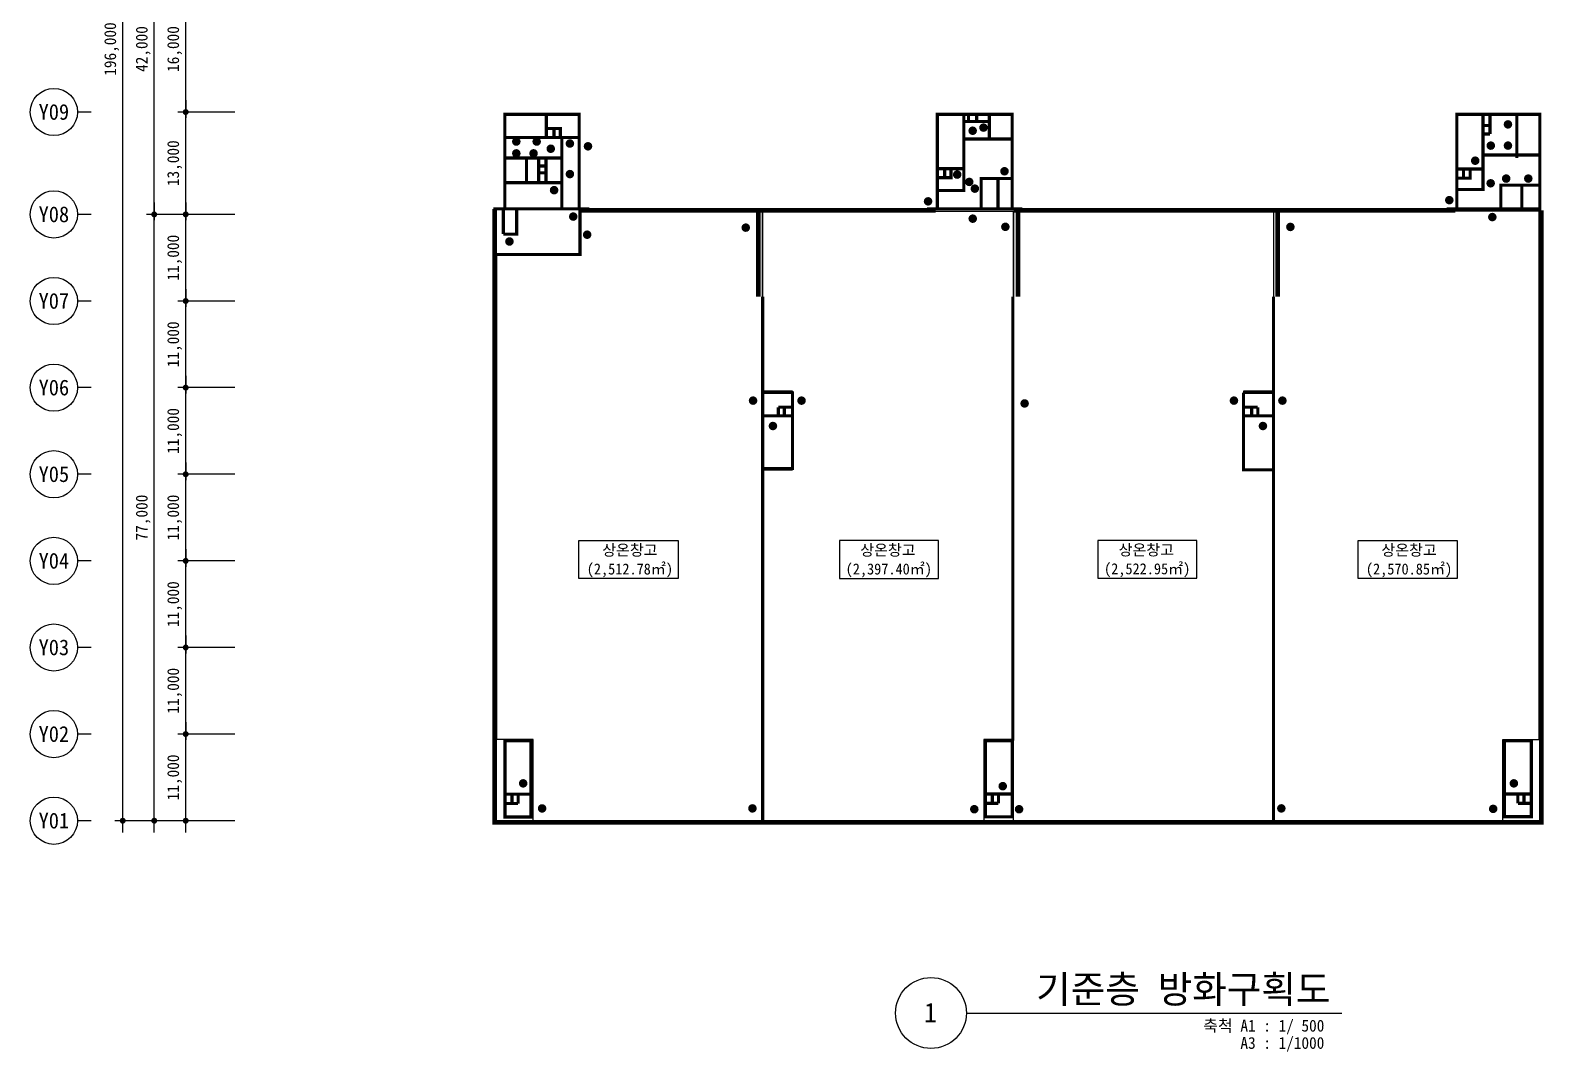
# Model space of a CAD drawing. Header units: millimetres. Extents: x 1075590 to 2680347, y 170599 to 729436.
# Drawn here: x 1495590 to 1687890, y 170599 to 300317 of the extents above; entities that cross this region are included whole.
import ezdxf
from ezdxf.enums import TextEntityAlignment as Align

# ---------------------------------------------------------------- set-up
doc = ezdxf.new("R2010")
doc.units = ezdxf.units.MM
doc.header["$LTSCALE"] = 5
doc.header["$MEASUREMENT"] = 0
doc.header["$PDSIZE"] = -10
for name, pattern in [('DASHDOTX2', [2, 1, -0.5, 0, -0.5]), ('HID', [2, 1.1, -0.9]), ('HIDDEN', [0.375, 0.25, -0.125]), ('PHANTOM2', [1.25, 0.625, -0.125, 0.125, -0.125, 0.125, -0.125])]:
    doc.linetypes.add(name, pattern=pattern)
doc.layers.get('0').update_dxf_attribs({"linetype": 'CONTINUOUS'})
doc.layers.get('Defpoints').update_dxf_attribs({"color": 153, "linetype": 'CONTINUOUS'})
doc.layers.add('0_방화구획 면적', color=7, linetype='CONTINUOUS', plot=False)
for name, color, linetype, lineweight in [('A-AXIS-BUBL', 7, 'CONTINUOUS', 25), ('A-DIMS', 7, 'CONTINUOUS', 25), ('A-DWXM-SHUT', 4, 'HID', 25), ('A-MKXS-MAK2', 3, 'DASHDOTX2', 25), ('A-XXXX-FIRE', 4, 'HIDDEN', 25), ('A-XXXX-SYMB', 7, 'CONTINUOUS', 25), ('A-XXXX-TXT1', 3, 'CONTINUOUS', 25), ('A-XXXX-TXT2', 3, 'CONTINUOUS', 25)]:
    doc.layers.add(name, color=color, linetype=linetype, lineweight=lineweight)
doc.styles.add('HY울릉도L', font='')
doc.styles.add('돋움체', font='')
doc.styles.add('맑은고딕', font='')
doc.styles.get('HY울릉도L').set_extended_font_data('HYwulM')
doc.styles.get('돋움체').set_extended_font_data('DotumChe')
doc.styles.get('맑은고딕').set_extended_font_data('DotumChe')
doc.dimstyles.new('CDIM', dxfattribs={"dimtxt": 3, "dimasz": 1.5, "dimexe": 2, "dimexo": 1, "dimgap": 1, "dimtad": 1, "dimdec": 0, "dimrnd": 0.5, "dimzin": 0, "dimdsep": 32, "dimlunit": 6, "dimtxsty": 'HY울릉도L', "dimblk1": '_CIDOT', "dimblk2": '_CIDOT', "dimsah": 1, "dimcen": 5.5, "dimclrd": 2, "dimclre": 2, "dimclrt": 7, "dimadec": 0, "dimazin": 0, "dimtfac": 1, "dimtdec": 0, "dimtix": 1, "dimtmove": 2, "dimatfit": 1, "dimldrblk": '_CIDOT', "dimfxl": 1, "dimtolj": 1, "dimtzin": 0, "dimlwd": -1, "dimarcsym": 0})

# ---------------------------------------------------------------- blocks, each defined once
blk = doc.blocks.new('_CIDOT')
at = {"color": 0, "linetype": 'ByBlock'}
blk.add_line((2, 0), (-1, 0), dxfattribs=at)
at = {"color": 0, "linetype": 'ByBlock', "const_width": 0.5}
blk.add_lwpolyline([(-0.25, 0, 1), (0.25, 0, 1)], format="xyb", close=True, dxfattribs=at)
blk = doc.blocks.new('*D4')
at = {"layer": 'A-DIMS', "lineweight": -2, "transparency": 16777216}
for p, q in [((93193, 67121), (85943, 67121)), ((93193, 56121), (85943, 56121))]:
    blk.add_line(p, q, dxfattribs=at)
at = {"layer": 'A-DIMS', "transparency": 16777216}
blk.add_line((86943, 56871), (86943, 66371), dxfattribs=at)
at = {"layer": 'Defpoints', "color": 0, "transparency": 16777216}
for p in [(86943, 67121), (93693, 67121), (93693, 56121)]:
    blk.add_point(p, dxfattribs=at)
at = {"layer": 'A-DIMS', "transparency": 16777216, "xscale": 750, "yscale": 750, "zscale": 750}
for p, rotation in [((86943, 67121), 90), ((86943, 56121), 270)]:
    blk.add_blockref('_CIDOT', p, dxfattribs=dict(at, rotation=rotation))
at = {"layer": 'A-DIMS', "color": 3, "transparency": 16777216, "insert": (85538, 61621), "char_height": 1500, "attachment_point": 5, "rotation": 90, "style": '맑은고딕'}
blk.add_mtext('\\A1;11,000', dxfattribs=at)
blk = doc.blocks.new('*D5')
at = {"layer": 'A-DIMS', "lineweight": -2, "transparency": 16777216}
for p, q in [((93193, 78121), (85943, 78121)), ((93193, 67121), (85943, 67121))]:
    blk.add_line(p, q, dxfattribs=at)
at = {"layer": 'A-DIMS', "transparency": 16777216}
blk.add_line((86943, 67871), (86943, 77371), dxfattribs=at)
at = {"layer": 'Defpoints', "color": 0, "transparency": 16777216}
for p in [(86943, 78121), (93693, 78121), (93693, 67121)]:
    blk.add_point(p, dxfattribs=at)
at = {"layer": 'A-DIMS', "transparency": 16777216, "xscale": 750, "yscale": 750, "zscale": 750}
for p, rotation in [((86943, 78121), 90), ((86943, 67121), 270)]:
    blk.add_blockref('_CIDOT', p, dxfattribs=dict(at, rotation=rotation))
at = {"layer": 'A-DIMS', "color": 3, "transparency": 16777216, "insert": (85538, 72621), "char_height": 1500, "attachment_point": 5, "rotation": 90, "style": '맑은고딕'}
blk.add_mtext('\\A1;11,000', dxfattribs=at)
blk = doc.blocks.new('*D6')
at = {"layer": 'A-DIMS', "lineweight": -2, "transparency": 16777216}
for p, q in [((93193, 89121), (85943, 89121)), ((93193, 78121), (85943, 78121))]:
    blk.add_line(p, q, dxfattribs=at)
at = {"layer": 'A-DIMS', "transparency": 16777216}
blk.add_line((86943, 78871), (86943, 88371), dxfattribs=at)
at = {"layer": 'Defpoints', "color": 0, "transparency": 16777216}
for p in [(86943, 89121), (93693, 89121), (93693, 78121)]:
    blk.add_point(p, dxfattribs=at)
at = {"layer": 'A-DIMS', "transparency": 16777216, "xscale": 750, "yscale": 750, "zscale": 750}
for p, rotation in [((86943, 89121), 90), ((86943, 78121), 270)]:
    blk.add_blockref('_CIDOT', p, dxfattribs=dict(at, rotation=rotation))
at = {"layer": 'A-DIMS', "color": 3, "transparency": 16777216, "insert": (85538, 83621), "char_height": 1500, "attachment_point": 5, "rotation": 90, "style": '맑은고딕'}
blk.add_mtext('\\A1;11,000', dxfattribs=at)
blk = doc.blocks.new('*D7')
at = {"layer": 'A-DIMS', "lineweight": -2, "transparency": 16777216}
for p, q in [((93193, 100121), (85943, 100121)), ((93193, 89121), (85943, 89121))]:
    blk.add_line(p, q, dxfattribs=at)
at = {"layer": 'A-DIMS', "transparency": 16777216}
blk.add_line((86943, 89871), (86943, 99371), dxfattribs=at)
at = {"layer": 'Defpoints', "color": 0, "transparency": 16777216}
for p in [(86943, 100121), (93693, 100121), (93693, 89121)]:
    blk.add_point(p, dxfattribs=at)
at = {"layer": 'A-DIMS', "transparency": 16777216, "xscale": 750, "yscale": 750, "zscale": 750}
for p, rotation in [((86943, 100121), 90), ((86943, 89121), 270)]:
    blk.add_blockref('_CIDOT', p, dxfattribs=dict(at, rotation=rotation))
at = {"layer": 'A-DIMS', "color": 3, "transparency": 16777216, "insert": (85538, 94621), "char_height": 1500, "attachment_point": 5, "rotation": 90, "style": '맑은고딕'}
blk.add_mtext('\\A1;11,000', dxfattribs=at)
blk = doc.blocks.new('*D8')
at = {"layer": 'A-DIMS', "lineweight": -2, "transparency": 16777216}
for p, q in [((93193, 111121), (85943, 111121)), ((93193, 100121), (85943, 100121))]:
    blk.add_line(p, q, dxfattribs=at)
at = {"layer": 'A-DIMS', "transparency": 16777216}
blk.add_line((86943, 100871), (86943, 110371), dxfattribs=at)
at = {"layer": 'Defpoints', "color": 0, "transparency": 16777216}
for p in [(86943, 111121), (93693, 111121), (93693, 100121)]:
    blk.add_point(p, dxfattribs=at)
at = {"layer": 'A-DIMS', "transparency": 16777216, "xscale": 750, "yscale": 750, "zscale": 750}
for p, rotation in [((86943, 111121), 90), ((86943, 100121), 270)]:
    blk.add_blockref('_CIDOT', p, dxfattribs=dict(at, rotation=rotation))
at = {"layer": 'A-DIMS', "color": 3, "transparency": 16777216, "insert": (85538, 105621), "char_height": 1500, "attachment_point": 5, "rotation": 90, "style": '맑은고딕'}
blk.add_mtext('\\A1;11,000', dxfattribs=at)
blk = doc.blocks.new('*D9')
at = {"layer": 'A-DIMS', "lineweight": -2, "transparency": 16777216}
for p, q in [((93193, 122121), (85943, 122121)), ((93193, 111121), (85943, 111121))]:
    blk.add_line(p, q, dxfattribs=at)
at = {"layer": 'A-DIMS', "transparency": 16777216}
blk.add_line((86943, 111871), (86943, 121371), dxfattribs=at)
at = {"layer": 'Defpoints', "color": 0, "transparency": 16777216}
for p in [(86943, 122121), (93693, 122121), (93693, 111121)]:
    blk.add_point(p, dxfattribs=at)
at = {"layer": 'A-DIMS', "transparency": 16777216, "xscale": 750, "yscale": 750, "zscale": 750}
for p, rotation in [((86943, 122121), 90), ((86943, 111121), 270)]:
    blk.add_blockref('_CIDOT', p, dxfattribs=dict(at, rotation=rotation))
at = {"layer": 'A-DIMS', "color": 3, "transparency": 16777216, "insert": (85538, 116621), "char_height": 1500, "attachment_point": 5, "rotation": 90, "style": '맑은고딕'}
blk.add_mtext('\\A1;11,000', dxfattribs=at)
blk = doc.blocks.new('*D10')
at = {"layer": 'A-DIMS', "lineweight": -2, "transparency": 16777216}
for p, q in [((93193, 135121), (85943, 135121)), ((93193, 122121), (85943, 122121))]:
    blk.add_line(p, q, dxfattribs=at)
at = {"layer": 'A-DIMS', "transparency": 16777216}
blk.add_line((86943, 122871), (86943, 134371), dxfattribs=at)
at = {"layer": 'Defpoints', "color": 0, "transparency": 16777216}
for p in [(86943, 135121), (93693, 135121), (93693, 122121)]:
    blk.add_point(p, dxfattribs=at)
at = {"layer": 'A-DIMS', "transparency": 16777216, "xscale": 750, "yscale": 750, "zscale": 750}
for p, rotation in [((86943, 135121), 90), ((86943, 122121), 270)]:
    blk.add_blockref('_CIDOT', p, dxfattribs=dict(at, rotation=rotation))
at = {"layer": 'A-DIMS', "color": 3, "transparency": 16777216, "insert": (85538, 128621), "char_height": 1500, "attachment_point": 5, "rotation": 90, "style": '맑은고딕'}
blk.add_mtext('\\A1;13,000', dxfattribs=at)
blk = doc.blocks.new('*D11')
at = {"layer": 'A-DIMS', "lineweight": -2, "transparency": 16777216}
for p, q in [((93193, 151121), (85943, 151121)), ((93193, 135121), (85943, 135121))]:
    blk.add_line(p, q, dxfattribs=at)
at = {"layer": 'A-DIMS', "transparency": 16777216}
blk.add_line((86943, 135871), (86943, 150371), dxfattribs=at)
at = {"layer": 'Defpoints', "color": 0, "transparency": 16777216}
for p in [(86943, 151121), (93693, 151121), (93693, 135121)]:
    blk.add_point(p, dxfattribs=at)
at = {"layer": 'A-DIMS', "transparency": 16777216, "xscale": 750, "yscale": 750, "zscale": 750}
for p, rotation in [((86943, 151121), 90), ((86943, 135121), 270)]:
    blk.add_blockref('_CIDOT', p, dxfattribs=dict(at, rotation=rotation))
at = {"layer": 'A-DIMS', "color": 3, "transparency": 16777216, "insert": (85538, 143121), "char_height": 1500, "attachment_point": 5, "rotation": 90, "style": '맑은고딕'}
blk.add_mtext('\\A1;16,000', dxfattribs=at)
blk = doc.blocks.new('*D20')
at = {"layer": 'A-DIMS', "lineweight": -2, "transparency": 16777216}
for p, q in [((93193, 122121), (81943, 122121)), ((93193, 45121), (81943, 45121))]:
    blk.add_line(p, q, dxfattribs=at)
at = {"layer": 'A-DIMS', "transparency": 16777216}
blk.add_line((82943, 45871), (82943, 121371), dxfattribs=at)
at = {"layer": 'Defpoints', "color": 0, "transparency": 16777216}
for p in [(82943, 122121), (93693, 122121), (93693, 45121)]:
    blk.add_point(p, dxfattribs=at)
at = {"layer": 'A-DIMS', "transparency": 16777216, "xscale": 750, "yscale": 750, "zscale": 750}
for p, rotation in [((82943, 122121), 90), ((82943, 45121), 270)]:
    blk.add_blockref('_CIDOT', p, dxfattribs=dict(at, rotation=rotation))
at = {"layer": 'A-DIMS', "color": 3, "transparency": 16777216, "insert": (81542, 83621), "char_height": 1500, "attachment_point": 5, "rotation": 90, "style": '맑은고딕'}
blk.add_mtext('\\A1;77,000', dxfattribs=at)
blk = doc.blocks.new('*D21')
at = {"layer": 'A-DIMS', "lineweight": -2, "transparency": 16777216}
for p, q in [((93193, 241121), (77943, 241121)), ((93193, 45121), (77943, 45121))]:
    blk.add_line(p, q, dxfattribs=at)
at = {"layer": 'A-DIMS', "transparency": 16777216}
blk.add_line((78943, 45871), (78943, 240371), dxfattribs=at)
at = {"layer": 'Defpoints', "color": 0, "transparency": 16777216}
for p in [(78943, 241121), (93693, 241121), (93693, 45121)]:
    blk.add_point(p, dxfattribs=at)
at = {"layer": 'A-DIMS', "transparency": 16777216, "xscale": 750, "yscale": 750, "zscale": 750}
for p, rotation in [((78943, 241121), 90), ((78943, 45121), 270)]:
    blk.add_blockref('_CIDOT', p, dxfattribs=dict(at, rotation=rotation))
at = {"layer": 'A-DIMS', "color": 3, "transparency": 16777216, "insert": (77538, 143121), "char_height": 1500, "attachment_point": 5, "rotation": 90, "style": '맑은고딕'}
blk.add_mtext('\\A1;196,000', dxfattribs=at)
blk = doc.blocks.new('*D22')
at = {"layer": 'A-DIMS', "lineweight": -2, "transparency": 16777216}
for p, q in [((93193, 56121), (85943, 56121)), ((93193, 45121), (85943, 45121))]:
    blk.add_line(p, q, dxfattribs=at)
at = {"layer": 'A-DIMS', "transparency": 16777216}
blk.add_line((86943, 45871), (86943, 55371), dxfattribs=at)
at = {"layer": 'Defpoints', "color": 0, "transparency": 16777216}
for p in [(86943, 56121), (93693, 56121), (93693, 45121)]:
    blk.add_point(p, dxfattribs=at)
at = {"layer": 'A-DIMS', "transparency": 16777216, "xscale": 750, "yscale": 750, "zscale": 750}
for p, rotation in [((86943, 56121), 90), ((86943, 45121), 270)]:
    blk.add_blockref('_CIDOT', p, dxfattribs=dict(at, rotation=rotation))
at = {"layer": 'A-DIMS', "color": 3, "transparency": 16777216, "insert": (85538, 50621), "char_height": 1500, "attachment_point": 5, "rotation": 90, "style": '맑은고딕'}
blk.add_mtext('\\A1;11,000', dxfattribs=at)
blk = doc.blocks.new('*D23')
at = {"layer": 'A-DIMS', "lineweight": -2, "transparency": 16777216}
for p, q in [((93193, 164121), (81943, 164121)), ((93193, 122121), (81943, 122121))]:
    blk.add_line(p, q, dxfattribs=at)
at = {"layer": 'A-DIMS', "transparency": 16777216}
blk.add_line((82943, 122871), (82943, 163371), dxfattribs=at)
at = {"layer": 'Defpoints', "color": 0, "transparency": 16777216}
for p in [(82943, 164121), (93693, 164121), (93693, 122121)]:
    blk.add_point(p, dxfattribs=at)
at = {"layer": 'A-DIMS', "transparency": 16777216, "xscale": 750, "yscale": 750, "zscale": 750}
for p, rotation in [((82943, 164121), 90), ((82943, 122121), 270)]:
    blk.add_blockref('_CIDOT', p, dxfattribs=dict(at, rotation=rotation))
at = {"layer": 'A-DIMS', "color": 3, "transparency": 16777216, "insert": (81542, 143121), "char_height": 1500, "attachment_point": 5, "rotation": 90, "style": '맑은고딕'}
blk.add_mtext('\\A1;42,000', dxfattribs=at)
blk = doc.blocks.new('DIM(210222)')
for p, q in [((74943, 135120.6), (73193, 135120.6)), ((74943, 122120.6), (73193, 122120.6)), ((74943, 111120.6), (73193, 111120.6)), ((74943, 100120.6), (73193, 100120.6)), ((74943, 89120.6), (73193, 89120.6)), ((74943, 78120.6), (73193, 78120.6)), ((74943, 67120.6), (73193, 67120.6)), ((74943, 56120.6), (73193, 56120.6)), ((74943, 45120.6), (73193, 45120.6))]:
    blk.add_line(p, q)
at = {"layer": 'A-AXIS-BUBL', "ltscale": 0.2}
for centre in [(70193, 135120.6), (70193, 122120.6), (70193, 111120.6), (70193, 100120.6), (70193, 89120.6), (70193, 78120.6), (70193, 67120.6), (70193, 56120.6), (70193, 45120.6)]:
    blk.add_circle(centre, 3000, dxfattribs=at)
at = {"layer": 'A-XXXX-TXT2', "ltscale": 0.2, "style": '맑은고딕'}
for s, p in [('Y09', (70193, 135120.6)), ('Y08', (70193, 122120.6)), ('Y07', (70193, 111120.6)), ('Y06', (70193, 100120.6)), ('Y05', (70193, 89120.6)), ('Y04', (70193, 78120.6)), ('Y03', (70193, 67120.6)), ('Y02', (70193, 56120.6)), ('Y01', (70193, 45120.6))]:
    blk.add_text(s, height=2000, dxfattribs=at).set_placement(p, align=Align.MIDDLE)
at = {"layer": 'A-DIMS'}
for p1, p2, distance, picture, middle in [((93693, 45120.6), (93693, 241120.6), 14750, '*D21', (77538.1, 143120.6)), ((93693, 122120.6), (93693, 164120.6), 10750, '*D23', (81542.2, 143120.6)), ((93693, 135120.6), (93693, 151120.6), 6750, '*D11', (85538.1, 143120.6)), ((93693, 122120.6), (93693, 135120.6), 6750, '*D10', (85538.1, 128620.6)), ((93693, 45120.6), (93693, 122120.6), 10750, '*D20', (81542.2, 83620.6)), ((93693, 111120.6), (93693, 122120.6), 6750, '*D9', (85538.1, 116620.6)), ((93693, 100120.6), (93693, 111120.6), 6750, '*D8', (85538.1, 105620.6)), ((93693, 89120.6), (93693, 100120.6), 6750, '*D7', (85538.1, 94620.6)), ((93693, 78120.6), (93693, 89120.6), 6750, '*D6', (85538.1, 83620.6)), ((93693, 67120.6), (93693, 78120.6), 6750, '*D5', (85538.1, 72620.6)), ((93693, 56120.6), (93693, 67120.6), 6750, '*D4', (85538.1, 61620.6)), ((93693, 45120.6), (93693, 56120.6), 6750, '*D22', (85538.1, 50620.6))]:
    dim = blk.add_aligned_dim(p1=p1, p2=p2, distance=distance, dimstyle='CDIM', override={"dimscale": 500, "dimtxsty": '맑은고딕', "dimclrd": 256, "dimclre": 256, "dimclrt": 3}, dxfattribs=at)
    dim.commit()
    dim.dimension.update_dxf_attribs({"geometry": picture, "text_midpoint": middle})

msp = doc.modelspace()

# ---------------------------------------------------------------- hatches: boundary and pattern name
at = {"layer": 'A-MKXS-MAK2'}
for points in [[(1616162, 287958, -1), (1617253, 287958, -1)], [(1682799, 288367, 1), (1683889, 288367, 1)], [(1557891, 286186, -1), (1556801, 286186, -1)], [(1559390, 286186, 1), (1560480, 286186, 1)], [(1614788, 287559, -1), (1615879, 287559, -1)], [(1557891, 284686, 1), (1556801, 284686, 1)], [(1558992, 284686, -1), (1560082, 284686, -1)], [(1561182, 285273, -1), (1562272, 285273, -1)], [(1563609, 285936, -1), (1564699, 285936, -1)], [(1565909, 285582, -1), (1566999, 285582, -1)], [(1680619, 285671, 1), (1681709, 285671, 1)], [(1682799, 285671, 1), (1683889, 285671, 1)], [(1618830, 282416, -1), (1619920, 282416, -1)], [(1678639, 283755, -1), (1679729, 283755, -1)], [(1563609, 282054, -1), (1564699, 282054, -1)], [(1612820, 281993, -1), (1613910, 281993, -1)], [(1614353, 281061, -1), (1615443, 281061, -1)], [(1680603, 280886, -1), (1681693, 280886, -1)], [(1682573, 281485, -1), (1683664, 281485, -1)], [(1685382, 281485, -1), (1686473, 281485, -1)], [(1561604, 280012, -1), (1562694, 280012, -1)], [(1609119, 278593, -1), (1610209, 278593, -1)], [(1615062, 280208, -1), (1616152, 280208, -1)], [(1675347, 278744, -1), (1676437, 278744, -1)], [(1564036, 276661, -1), (1565126, 276661, -1)], [(1614794, 276393, -1), (1615884, 276393, -1)], [(1680815, 276598, -1), (1681905, 276598, -1)], [(1585954, 275256, -1), (1587044, 275256, -1)], [(1618939, 275358, -1), (1620029, 275358, -1)], [(1655156, 275345, -1), (1656246, 275345, -1)], [(1555929, 273494, -1), (1557019, 273494, -1)], [(1565803, 274359, -1), (1566893, 274359, -1)], [(1587973, 253286, -1), (1586883, 253286, -1)], [(1594132, 253286, -1), (1593042, 253286, -1)], [(1622477, 252928, -1), (1621387, 252928, -1)], [(1649073, 253286, -1), (1647983, 253286, -1)], [(1655232, 253286, -1), (1654142, 253286, -1)], [(1590496, 250060, -1), (1589406, 250060, -1)], [(1652756, 250060, -1), (1651666, 250060, -1)], [(1557674, 204677, 1), (1558764, 204677, 1)], [(1618610, 204322, 1), (1619700, 204322, 1)], [(1683551, 204677, 1), (1684641, 204677, 1)], [(1561171, 201492, -1), (1560081, 201492, -1)], [(1587896, 201498, -1), (1586806, 201498, -1)], [(1614991, 201397, 1), (1616081, 201397, 1)], [(1621776, 201397, -1), (1620685, 201397, -1)], [(1655095, 201498, -1), (1654005, 201498, -1)], [(1680923, 201440, 1), (1682013, 201440, 1)]]:
    msp.add_hatch(color=240, dxfattribs=at).paths.add_polyline_path(points)

# ---------------------------------------------------------------- linework, layer by layer
at = {"layer": '0_방화구획 면적'}
for points in [[(1554890, 271836), (1565440, 271836), (1565440, 277340), (1588640, 277340), (1588640, 199736), (1559490, 199736), (1559490, 210236), (1554890, 210236)], [(1653540, 199736), (1682690, 199736), (1682690, 210236), (1687290, 210236), (1687290, 277340), (1653540, 277340)], [(1577894, 230704), (1565294, 230704), (1565294, 235504), (1577894, 235504)], [(1598399, 230704), (1610999, 230704), (1610999, 235504), (1598399, 235504)], [(1631230, 230730), (1643830, 230730), (1643830, 235530), (1631230, 235530)], [(1676894, 230704), (1664294, 230704), (1664294, 235504), (1676894, 235504)]]:
    msp.add_lwpolyline(points, close=True, dxfattribs=at)
for points in [[(1588640, 277331), (1620540, 277331), (1620540, 210236), (1616740, 210236), (1616740, 199736), (1588640, 199736), (1588640, 244486), (1592440, 244486), (1592440, 254486), (1588640, 254486), (1588640, 277331)], [(1653540, 254486), (1649740, 254486), (1649740, 244486), (1653540, 244486), (1653540, 199736), (1620540, 199736), (1620540, 277340), (1653540, 277340), (1653540, 254486)]]:
    msp.add_lwpolyline(points, dxfattribs=at)
at = {"layer": 'A-DWXM-SHUT', "linetype": 'HIDDEN', "ltscale": 500, "const_width": 600}
msp.add_lwpolyline([(1554590, 277636), (1554590, 199736), (1687590, 199736), (1687590, 277436)], dxfattribs=at)
at = {"layer": 'A-DWXM-SHUT', "color": 6, "linetype": 'HID', "ltscale": 400, "const_width": 600}
for points in [[(1610640, 277436), (1565540, 277436)], [(1588095, 277436), (1588095, 266486)], [(1620532, 277466), (1676640, 277466)], [(1621095, 277466), (1621095, 266486)], [(1654095, 277466), (1654095, 266486)]]:
    msp.add_lwpolyline(points, dxfattribs=at)
at = {"layer": 'A-XXXX-FIRE', "color": 170, "linetype": 'PHANTOM2', "ltscale": 300, "const_width": 400}
for points in [[(1555894, 289636), (1565344, 289636), (1565344, 277636), (1555894, 277636)], [(1687394, 277636), (1676844, 277636), (1676844, 289636), (1687394, 289636)], [(1555908, 210083), (1559218, 210083), (1559218, 200414), (1555908, 200414)], [(1616944, 210107), (1620344, 210107), (1620344, 200436), (1616944, 200436)], [(1682876, 210083), (1686314, 210083), (1686314, 200458), (1682876, 200458)]]:
    msp.add_lwpolyline(points, close=True, dxfattribs=at)
for points in [[(1561158, 289636), (1561158, 286717)], [(1620344, 277636), (1620344, 289636), (1610844, 289636), (1610844, 277636)], [(1610844, 279961), (1614204, 279961), (1614204, 289636)], [(1614294, 288725), (1617455, 288725)], [(1614810, 288725), (1614810, 289636)], [(1615831, 288725), (1615831, 289636)], [(1617455, 286636), (1617455, 289636)], [(1676844, 280087), (1680169, 280087), (1680169, 289636)], [(1681069, 287142), (1681069, 289636)], [(1684469, 289636), (1684469, 284111)], [(1563119, 277636), (1563119, 286692), (1555894, 286692)], [(1562944, 286517), (1562944, 287836), (1561158, 287836)], [(1562144, 286692), (1562144, 287836)], [(1563119, 286692), (1565344, 286692)], [(1614294, 286511), (1620344, 286511)], [(1680169, 288229), (1681069, 288229)], [(1680169, 287142), (1681069, 287142)], [(1687394, 284478), (1680169, 284478)], [(1563119, 284089), (1555894, 284089)], [(1558648, 281036), (1558648, 284089)], [(1560191, 281036), (1560191, 284089)], [(1560386, 283086), (1561056, 283086)], [(1561127, 281036), (1561127, 284089)], [(1610844, 282740), (1614204, 282740)], [(1610844, 281594), (1612576, 281594), (1612576, 282597)], [(1611764, 281594), (1611764, 282597)], [(1676844, 281548), (1678532, 281548), (1678532, 282707)], [(1676844, 282707), (1680169, 282707)], [(1677685, 281548), (1677685, 282707)], [(1555894, 280961), (1563119, 280961)], [(1560386, 282206), (1561056, 282206)], [(1616419, 277636), (1616419, 281496), (1620344, 281496)], [(1618543, 281496), (1618543, 277636)], [(1687394, 280641), (1682435, 280641), (1682435, 277636)], [(1685097, 277636), (1685097, 280641)], [(1555894, 277636), (1554440, 277636)], [(1554590, 271836), (1565440, 271836), (1565440, 277436)], [(1555694, 274436), (1555690, 277436)], [(1557394, 277636), (1557394, 274436), (1555694, 274436)], [(1565344, 277636), (1566640, 277636)], [(1609543, 277636), (1621640, 277636)], [(1676844, 277636), (1675540, 277636)], [(1588644, 266486), (1588644, 199736)], [(1620444, 266486), (1620444, 210107)], [(1653544, 266486), (1653544, 199736)], [(1592444, 254486), (1592444, 244666), (1588644, 244666)], [(1588844, 254310), (1592444, 254310)], [(1649744, 254306), (1653544, 254306)], [(1649744, 254306), (1649744, 244486), (1653544, 244486)], [(1592444, 252447), (1590633, 252447)], [(1590633, 251361), (1590633, 252447)], [(1591410, 251361), (1591410, 252447)], [(1649744, 252447), (1651555, 252447)], [(1650777, 251361), (1650777, 252447)], [(1651555, 251361), (1651555, 252447)], [(1592444, 251361), (1588644, 251361)], [(1649744, 251361), (1653544, 251361)], [(1555869, 203301), (1559308, 203301)], [(1555869, 202114), (1557575, 202114)], [(1556798, 203201), (1556798, 202114)], [(1557575, 203201), (1557575, 202114)], [(1616905, 203322), (1620344, 203322)], [(1616905, 202136), (1618612, 202136)], [(1617834, 203222), (1617834, 202136)], [(1618612, 203222), (1618612, 202136)], [(1686314, 203322), (1682876, 203322)], [(1684608, 203222), (1684608, 202136)], [(1686314, 202136), (1684608, 202136)], [(1685385, 203222), (1685385, 202136)]]:
    msp.add_lwpolyline(points, dxfattribs=at)
at = {"layer": 'A-XXXX-SYMB'}
msp.add_line((1614533, 175515), (1662222, 175515), dxfattribs=at)
msp.add_circle((1610033, 175515), 4500, dxfattribs=at)

# ---------------------------------------------------------------- block references
msp.add_blockref('DIM(210222)', (1428397, 154815))

# ---------------------------------------------------------------- texts
at = {"layer": '0_방화구획 면적', "style": '돋움체'}
for s, p in [('상온창고', (1571777, 234304)), ('상온창고', (1604565, 234304)), ('상온창고', (1637395, 234330)), ('상온창고', (1670777, 234304)), ('(2,512.78㎡)', (1571777, 231904)), ('(2,397.40㎡)', (1604675, 231904)), ('(2,522.95㎡)', (1637505, 231930)), ('(2,570.85㎡)', (1670777, 231904))]:
    msp.add_text(s, height=1400, dxfattribs=at).set_placement(p, align=Align.MIDDLE_CENTER)
at = {"layer": 'A-XXXX-TXT1', "style": '맑은고딕'}
msp.add_text('기준층 방화구획도', height=3500, dxfattribs=at).set_placement((1660793, 175741), align=Align.BOTTOM_RIGHT)
msp.add_text('1', height=2500, dxfattribs=at).set_placement((1609975, 175568), align=Align.MIDDLE)
for s, p in [('축척 A1 : 1/ 500', (1660014, 174654)), ('A3 : 1/1000', (1660014, 172465))]:
    msp.add_text(s, height=1500, dxfattribs=at).set_placement(p, align=Align.TOP_RIGHT)

doc.saveas('drawing.dxf')
